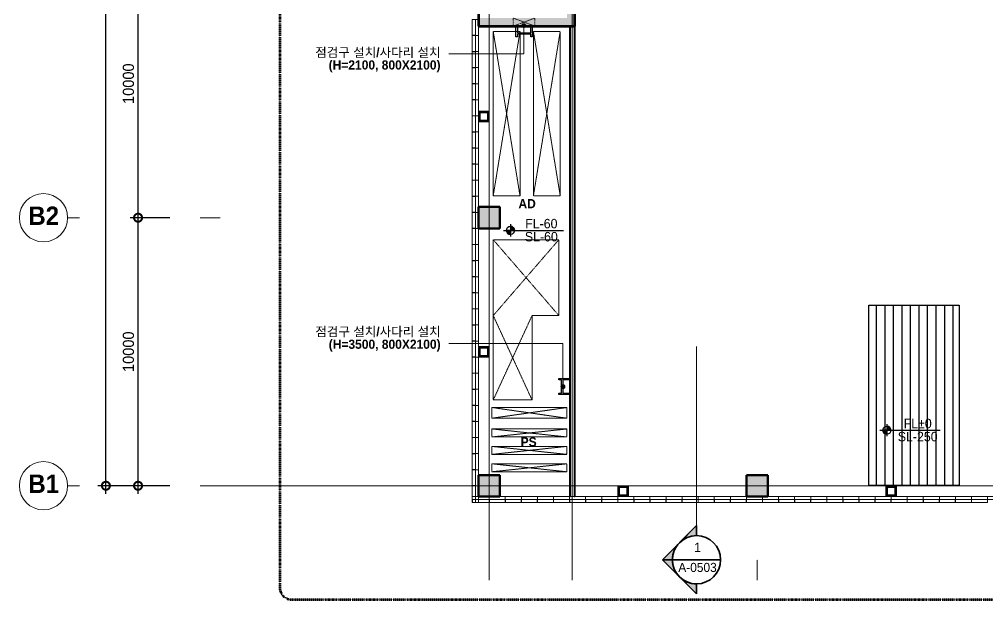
# Model space of a CAD drawing. Header units: millimetres. Extents: x 32807 to 138242, y 21317 to 92065.
# Drawn here: x 32807 to 68945, y 21317 to 42966 of the extents above; entities that cross this region are included whole.
import ezdxf

# ---------------------------------------------------------------- set-up
doc = ezdxf.new("R2010")
doc.units = ezdxf.units.MM
for name, pattern in [('_1점쇄선_1_100_', [9.6, 3.2, -3.2, 0, -3.2]), ('_상부마감선_1_200_', [2.5, 1.5, -1]), ('Center', [29.999999, 12, -6, 6, -6]), ('Dash Dot 3_16_', [7.9375, 4.7625, -1.5875, 0, -1.5875]), ('Grid Line', [22.225, 12.7, -3.175, 3.175, -3.175]), ('IMPORT-HID _4_', [2.3, 1.5, -0.8])]:
    doc.linetypes.add(name, pattern=pattern)
for name, color, linetype, lineweight in [('00. 점검사다리', 2, 'Continuous', 13), ('05. 방화석고', 2, 'Continuous', 13), ('A-ANNO-CALL', 2, 'Continuous', 9), ('A-ANNO-DIMS', 7, 'Continuous', 9), ('A-ANNO-NPLT', 3, 'Continuous', 9), ('A-ANNO-SYMB', 7, 'Continuous', 25), ('A-ANNO-TEXT', 130, 'Continuous', 9), ('A-COLS', 2, 'Continuous', 50), ('A-COLS-HACH', 252, 'Continuous', 15), ('A-GLAZ', 4, 'Continuous', 18), ('A-GRID', 1, 'Continuous', 9), ('A-GRID-IDEN', 3, 'Continuous', 9), ('A-PLAN-OPEN', 9, '_1점쇄선_1_100_', 9), ('A-WALL', 2, 'Continuous', 60), ('A-WALL-FINI', 6, 'Continuous', 60), ('A-WALL-HACH', 252, 'Continuous', 60), ('HID', 130, 'IMPORT-HID _4_', 9), ('오프닝', 170, 'Continuous', 15), ('하부리턴 3F_dwg', 8, 'Continuous', 9)]:
    doc.layers.add(name, color=color, linetype=linetype, lineweight=lineweight)
doc.layers.add('LEVEL', color=8, linetype='Continuous')
doc.styles.add('돋움_4', font='Dotum.ttf', dxfattribs={"height": 415.59727})
doc.styles.add('돋움_5', font='Dotum.ttf', dxfattribs={"height": 352.627986})
doc.styles.add('돋움_8', font='Dotum.ttf', dxfattribs={"height": 264.47099})
doc.styles.add('돋움_B', font='', dxfattribs={"height": 685.59727})
doc.styles.add('돋움_B_1', font='', dxfattribs={"height": 342.798635})
doc.styles.get('돋움_B').set_extended_font_data('Dotum', bold=True)
doc.styles.get('돋움_B_1').set_extended_font_data('Dotum', bold=True)
doc.dimstyles.new('GC_330mm_1단', dxfattribs={"dimscale": 304.8, "dimtxt": 495, "dimasz": 1.968504, "dimexe": 0.984252, "dimexo": 0.0625, "dimgap": 0.492126, "dimtad": 1, "dimdec": 0, "dimzin": 0, "dimdsep": 46, "dimtxsty": '돋움_4', "dimblk1": 'DOTSMALL', "dimblk2": 'DOTSMALL', "dimsah": 1, "dimcen": 0.09, "dimdle": 0.984252, "dimazin": 0, "dimtfac": 1, "dimtdec": 4, "dimtix": 1, "dimtmove": 0, "dimatfit": 3, "dimfxl": 3.937008, "dimfxlon": 1, "dimtvp": 1, "dimtolj": 1, "dimtzin": 0, "dimlwd": 25, "dimlwe": 25, "dimarcsym": 2})
doc.dimstyles.new('GC_330mm_2단', dxfattribs={"dimscale": 304.8, "dimtxt": 495, "dimasz": 1.968504, "dimexe": 0.984252, "dimexo": 0.0625, "dimgap": 0.492126, "dimtad": 1, "dimdec": 0, "dimzin": 0, "dimdsep": 46, "dimtxsty": '돋움_4', "dimblk1": 'DOTSMALL', "dimblk2": 'DOTSMALL', "dimsah": 1, "dimcen": 0.09, "dimdle": 0.984252, "dimazin": 0, "dimtfac": 1, "dimtdec": 4, "dimtix": 1, "dimtmove": 0, "dimatfit": 3, "dimfxl": 7.874016, "dimfxlon": 1, "dimtvp": 1, "dimtolj": 1, "dimtzin": 0, "dimlwd": 25, "dimlwe": 25, "dimarcsym": 2})
pattern_1 = [(45, (-11858.95, -1e-09), (-377.1708, 377.1708), []), (45, (-11858.95, 571.5), (-377.1708, 377.1708), [])]

# ---------------------------------------------------------------- blocks, each defined once
blk = doc.blocks.new('Grid - 01 End 1-1285055-지상 3층 평면도')
at = {"layer": 'A-GRID-IDEN'}
blk.add_line((0, -6), (0, -9), dxfattribs=at)
blk.add_circle((0, 0), 6, dxfattribs=at)
blk = doc.blocks.new('_DotSmall')
at = {"color": 0, "linetype": 'ByBlock', "const_width": 0.5}
blk.add_lwpolyline([(-0.0625, 0, 1), (0.0625, 0, 1)], format="xyb", close=True, dxfattribs=at)
blk = doc.blocks.new('*D677')
at = {"layer": 'A-ANNO-DIMS', "color": 0, "lineweight": 25, "transparency": 16777216}
for p, q in [((37237, 25266), (37237, 35866)), ((38418, 35566), (36937, 35566)), ((38418, 25566), (36937, 25566))]:
    blk.add_line(p, q, dxfattribs=at)
at = {"layer": 'Defpoints', "color": 0, "transparency": 16777216}
for p in [(37237, 35566), (38437, 35566), (38437, 25566)]:
    blk.add_point(p, dxfattribs=at)
at = {"layer": 'A-ANNO-DIMS', "color": 0, "lineweight": 25, "transparency": 16777216, "xscale": 600, "yscale": 600, "zscale": 600}
for p, rotation in [((37237, 35566), 90), ((37237, 25566), 270)]:
    blk.add_blockref('_DotSmall', p, dxfattribs=dict(at, rotation=rotation))
at = {"layer": 'A-ANNO-DIMS', "color": 0, "lineweight": 25, "transparency": 16777216, "insert": (36879, 30566), "char_height": 415.6, "attachment_point": 5, "rotation": 90, "style": '돋움_4'}
blk.add_mtext('\\A1;10000', dxfattribs=at)
blk = doc.blocks.new('*D678')
at = {"layer": 'A-ANNO-DIMS', "color": 0, "lineweight": 25, "transparency": 16777216}
for p, q in [((38418, 45566), (36937, 45566)), ((37237, 35266), (37237, 45866)), ((38418, 35566), (36937, 35566))]:
    blk.add_line(p, q, dxfattribs=at)
at = {"layer": 'Defpoints', "color": 0, "transparency": 16777216}
for p in [(37237, 45566), (38437, 45566), (38437, 35566)]:
    blk.add_point(p, dxfattribs=at)
at = {"layer": 'A-ANNO-DIMS', "color": 0, "lineweight": 25, "transparency": 16777216, "xscale": 600, "yscale": 600, "zscale": 600}
for p, rotation in [((37237, 45566), 90), ((37237, 35566), 270)]:
    blk.add_blockref('_DotSmall', p, dxfattribs=dict(at, rotation=rotation))
at = {"layer": 'A-ANNO-DIMS', "color": 0, "lineweight": 25, "transparency": 16777216, "insert": (36879, 40566), "char_height": 415.6, "attachment_point": 5, "rotation": 90, "style": '돋움_4'}
blk.add_mtext('\\A1;10000', dxfattribs=at)
blk = doc.blocks.new('*D683')
at = {"layer": 'A-ANNO-DIMS', "color": 0, "lineweight": 25, "transparency": 16777216}
for p, q in [((36037, 25266), (36037, 76866)), ((38418, 76566), (35737, 76566)), ((38418, 25566), (35737, 25566))]:
    blk.add_line(p, q, dxfattribs=at)
at = {"layer": 'Defpoints', "color": 0, "transparency": 16777216}
for p in [(36037, 76566), (38437, 76566), (38437, 25566)]:
    blk.add_point(p, dxfattribs=at)
at = {"layer": 'A-ANNO-DIMS', "color": 0, "lineweight": 25, "transparency": 16777216, "xscale": 600, "yscale": 600, "zscale": 600}
for p, rotation in [((36037, 76566), 90), ((36037, 25566), 270)]:
    blk.add_blockref('_DotSmall', p, dxfattribs=dict(at, rotation=rotation))
at = {"layer": 'A-ANNO-DIMS', "color": 0, "lineweight": 25, "transparency": 16777216, "insert": (35679, 51066), "char_height": 415.6, "attachment_point": 5, "rotation": 90, "style": '돋움_4'}
blk.add_mtext('\\A1;51000', dxfattribs=at)
blk = doc.blocks.new('HD_Spot Elev_수동_ - HD_Spot Elev_수동_-7050934-지상 3층 평면도')
at = {"layer": 'A-ANNO-SYMB'}
h = blk.add_hatch(color=256, dxfattribs=at)
edge = h.paths.add_edge_path(flags=0)
edge.add_arc((-4.56, 0), 1, 0, 90, ccw=False)
edge.add_line((-3.56, 0), (-4.56, 0))
edge.add_line((-4.56, 0), (-4.56, 1))
h = blk.add_hatch(color=256, dxfattribs=at)
edge = h.paths.add_edge_path(flags=0)
edge.add_arc((-4.56, 0), 1, 180, 270, ccw=False)
edge.add_line((-5.56, 0), (-4.56, 0))
edge.add_line((-4.56, 0), (-4.56, -1))
at = {"layer": 'A-ANNO-SYMB', "lineweight": 25}
for p, q in [((-4.56, 1.5), (-4.56, -1.5)), ((-4.56, 1), (-4.56, 0)), ((-6.33, 0), (8.67, 0)), ((-4.56, 0), (-5.56, 0)), ((-4.56, -1), (-4.56, 0)), ((-4.56, 0), (-3.56, 0))]:
    blk.add_line(p, q, dxfattribs=at)
blk.add_circle((-4.56, 0), 1, dxfattribs=at)
for start, end in [(360, 90), (180, 270)]:
    blk.add_arc((-4.56, 0), 1, start, end, dxfattribs=at)
blk = doc.blocks.new('Section - Detail Number and View Name-142453-지상 3층 평면도')
at = {"layer": 'A-ANNO-NPLT'}
h = blk.add_hatch(color=256, dxfattribs=at)
edge = h.paths.add_edge_path(flags=0)
edge.add_line((-6, 8.49), (-6, 6))
edge.add_arc((-6, 0), 6, 90, 135)
edge.add_line((-10.24, 4.24), (-6, 8.49))
h = blk.add_hatch(color=256, dxfattribs=at)
edge = h.paths.add_edge_path(flags=0)
edge.add_line((-6, 8.49), (-1.76, 4.24))
edge.add_arc((-6, 0), 6, 45, 90)
edge.add_line((-6, 6), (-6, 8.49))
h = blk.add_hatch(color=256, dxfattribs=at)
edge = h.paths.add_edge_path(flags=0)
edge.add_line((-14.49, 0), (-10.24, 4.24))
edge.add_arc((-6, 0), 6, 135, 180)
edge.add_line((-12, 0), (-14.49, 0))
h = blk.add_hatch(color=256, dxfattribs=at)
edge = h.paths.add_edge_path(flags=0)
edge.add_line((2.49, 0), (0, 0))
edge.add_arc((-6, 0), 6, 360, 405)
edge.add_line((-1.76, 4.24), (2.49, 0))
at = {"layer": 'A-ANNO-NPLT', "lineweight": 35}
for p, q in [((-6, 8.49), (-14.49, 0)), ((-6, 8.49), (-10.24, 4.24)), ((-6, 8.49), (2.49, 0)), ((-6, 6), (-6, 8.49)), ((-6, 8.49), (-6, 6)), ((-1.76, 4.24), (-6, 8.49)), ((-10.24, 4.24), (-14.49, 0)), ((2.49, 0), (-1.76, 4.24)), ((-14.49, 0), (-12, 0)), ((0, 0), (2.49, 0)), ((-12, 0), (-14.49, 0)), ((0, 0), (2.49, 0))]:
    blk.add_line(p, q, dxfattribs=at)
for start, end in [(360, 180), (90, 135), (45, 90), (135, 180), (360, 45), (180, 360)]:
    blk.add_arc((-6, 0), 6, start, end, dxfattribs=at)

msp = doc.modelspace()

# ---------------------------------------------------------------- hatches: boundary and pattern name
at = {"layer": 'A-ANNO-TEXT'}
h = msp.add_hatch(color=50, dxfattribs=at)
edge = h.paths.add_edge_path(flags=0)
edge.add_arc((51635.3, 42726.8), 75, 0, 360)
h = msp.add_hatch(color=50, dxfattribs=at)
edge = h.paths.add_edge_path()
edge.add_arc((53092.5, 29265.6), 75, 0, 360)
at = {"layer": 'A-COLS-HACH', "lineweight": 9}
h = msp.add_hatch(dxfattribs=at)
h.set_pattern_fill('FP_44', color=256, style=0, pattern_type=2)
h.set_pattern_definition(pattern_1)
h.paths.add_polyline_path([(49962.5, 39165.6), (50312.5, 39165.6), (50312.5, 39515.6), (49962.5, 39515.6)], flags=0)
h.paths.add_polyline_path([(49974.5, 39177.6), (49974.5, 39503.6), (50300.5, 39503.6), (50300.5, 39177.6)], flags=0)
at = {"layer": 'A-COLS-HACH'}
for points in [[(50742.5, 35165.6), (50742.5, 35965.6), (49942.5, 35965.6), (49942.5, 35165.6)], [(50742.5, 25165.6), (50742.5, 25965.6), (49942.5, 25965.6), (49942.5, 25165.6)], [(60742.5, 25165.6), (60742.5, 25965.6), (59942.5, 25965.6), (59942.5, 25165.6)]]:
    msp.add_hatch(color=256, dxfattribs=at).paths.add_polyline_path(points, flags=0)
at = {"layer": 'A-COLS-HACH', "lineweight": 9}
h = msp.add_hatch(dxfattribs=at)
h.set_pattern_fill('FP_44', color=256, style=0, pattern_type=2)
h.set_pattern_definition(pattern_1)
h.paths.add_polyline_path([(49962.5, 30390.6), (50312.5, 30390.6), (50312.5, 30740.6), (49962.5, 30740.6)], flags=0)
h.paths.add_polyline_path([(49974.5, 30402.6), (49974.5, 30728.6), (50300.5, 30728.6), (50300.5, 30402.6)], flags=0)
h = msp.add_hatch(dxfattribs=at)
h.set_pattern_fill('FP_44', color=256, style=0, pattern_type=2)
h.set_pattern_definition(pattern_1)
h.paths.add_polyline_path([(55517.5, 25185.6), (55517.5, 25535.6), (55167.5, 25535.6), (55167.5, 25185.6)], flags=0)
h.paths.add_polyline_path([(55179.5, 25197.6), (55179.5, 25523.6), (55505.5, 25523.6), (55505.5, 25197.6)], flags=0)
h = msp.add_hatch(dxfattribs=at)
h.set_pattern_fill('FP_44', color=256, style=0, pattern_type=2)
h.set_pattern_definition(pattern_1)
h.paths.add_polyline_path([(65508.7, 25185.6), (65517.5, 25185.6), (65517.5, 25535.6), (65167.5, 25535.6), (65167.5, 25185.6)], flags=0)
h.paths.add_polyline_path([(65179.5, 25197.6), (65179.5, 25523.6), (65505.5, 25523.6), (65505.5, 25197.6)], flags=0)
at = {"layer": 'A-WALL-HACH', "lineweight": 15}
for points in [[(53542.5, 42715.6), (53542.5, 49515.6), (53242.5, 49515.6), (53242.5, 42715.6)], [(53242.5, 42715.6), (53242.5, 43015.6), (49942.5, 43015.6), (49942.5, 42715.6), (52342.6, 42715.6)]]:
    msp.add_hatch(color=256, dxfattribs=at).paths.add_polyline_path(points, flags=0)
at = {"layer": 'LEVEL', "ltscale": 2}
h = msp.add_hatch(dxfattribs=at)
h.set_pattern_fill('ANSI31', color=256, scale=100, angle=45, style=0)
h.set_pattern_definition([(90, (-456851.06, 2407.1), (-317.5, 3e-14), [])])
h.paths.add_polyline_path([(64507.5, 32300.6), (67877.5, 32300.6), (67877.5, 25580.6), (64507.5, 25580.6)])

# ---------------------------------------------------------------- linework, layer by layer
msp.add_lwpolyline([(64507.5, 25580.6), (64507.5, 32300.6), (67877.5, 32300.6), (67877.5, 25580.6)], close=True)
at = {"layer": '00. 점검사다리', "color": 5, "lineweight": -3}
for points in [[(51392.5, 42315.6), (51342.5, 42315.6), (51342.5, 42715.6), (51392.5, 42715.6), (51392.5, 42465.6), (51892.5, 42465.6), (51892.5, 42715.6), (51942.5, 42715.6), (51942.5, 42315.6), (51892.5, 42315.6), (51892.5, 42415.6), (51392.5, 42415.6)], [(52942.5, 29515.6), (52942.5, 29565.6), (53342.5, 29565.6), (53342.5, 29515.6), (53092.5, 29515.6), (53092.5, 29015.6), (53342.5, 29015.6), (53342.5, 28965.6), (52942.5, 28965.6), (52942.5, 29015.6), (53042.5, 29015.6), (53042.5, 29515.6)]]:
    msp.add_lwpolyline(points, close=True, dxfattribs=at)
at = {"layer": '05. 방화석고', "color": 6, "lineweight": 25}
for p, q in [((53342.5, 42715.6), (53342.5, 25165.6)), ((53367.5, 42715.6), (53367.5, 25165.6)), ((53517.5, 42715.6), (53517.5, 25165.6)), ((53530, 42715.6), (53530, 25165.6)), ((53542.5, 42715.6), (53542.5, 25165.6)), ((53542.5, 25165.6), (53542.5, 42715.6))]:
    msp.add_line(p, q, dxfattribs=at)
at = {"layer": 'A-ANNO-CALL', "linetype": 'Center', "lineweight": 100}
for p, q in [((42527.2, 79652.4), (42527.2, 21767.4)), ((42977.2, 21317.4), (90992.9, 21317.4))]:
    msp.add_line(p, q, dxfattribs=at)
msp.add_arc((42977.2, 21767.4), 450, 180, 270, dxfattribs=at)
at = {"layer": 'A-ANNO-NPLT'}
msp.add_line((58080.1, 23704.4), (58080.1, 30765.8), dxfattribs=at)
at = {"layer": 'A-ANNO-NPLT', "lineweight": 35}
msp.add_line((57180.1, 22804.4), (58980.1, 22804.4), dxfattribs=at)
at = {"layer": 'A-ANNO-TEXT', "color": 50}
for p, q in [((51635.3, 42726.8), (51635.3, 41686)), ((51635.3, 41686), (48830.6, 41686)), ((53090.2, 30872.4), (48833.7, 30872.4)), ((53092.5, 29265.6), (53090.2, 30872.4))]:
    msp.add_line(p, q, dxfattribs=at)
for centre in [(51635.3, 42726.8), (53092.5, 29265.6)]:
    msp.add_circle(centre, 75, dxfattribs=at)
at = {"layer": 'A-COLS'}
for p, q in [((50312.5, 39515.6), (49962.5, 39515.6)), ((49962.5, 39515.6), (49962.5, 39165.6)), ((49974.5, 39177.6), (49974.5, 39503.6)), ((49974.5, 39503.6), (50300.5, 39503.6)), ((50300.5, 39503.6), (50300.5, 39177.6)), ((50312.5, 39165.6), (50312.5, 39515.6)), ((49962.5, 39165.6), (50312.5, 39165.6)), ((50300.5, 39177.6), (49974.5, 39177.6)), ((50742.5, 35965.6), (49942.5, 35965.6)), ((49942.5, 35965.6), (49942.5, 35165.6)), ((50742.5, 35165.6), (50742.5, 35965.6)), ((49942.5, 35165.6), (50742.5, 35165.6)), ((50312.5, 30740.6), (49962.5, 30740.6)), ((49962.5, 30740.6), (49962.5, 30390.6)), ((49974.5, 30402.6), (49974.5, 30728.6)), ((49974.5, 30728.6), (50300.5, 30728.6)), ((50300.5, 30728.6), (50300.5, 30402.6)), ((50312.5, 30390.6), (50312.5, 30740.6)), ((49962.5, 30390.6), (50312.5, 30390.6)), ((50300.5, 30402.6), (49974.5, 30402.6)), ((50742.5, 25965.6), (49942.5, 25965.6)), ((49942.5, 25965.6), (49942.5, 25165.6)), ((50742.5, 25165.6), (50742.5, 25965.6)), ((60742.5, 25965.6), (59942.5, 25965.6)), ((59942.5, 25965.6), (59942.5, 25165.6)), ((60742.5, 25165.6), (60742.5, 25965.6)), ((55517.5, 25535.6), (55167.5, 25535.6)), ((55167.5, 25535.6), (55167.5, 25185.6)), ((55179.5, 25197.6), (55179.5, 25523.6)), ((55179.5, 25523.6), (55505.5, 25523.6)), ((55505.5, 25523.6), (55505.5, 25197.6)), ((55517.5, 25185.6), (55517.5, 25535.6)), ((65517.5, 25535.6), (65167.5, 25535.6)), ((65167.5, 25535.6), (65167.5, 25185.6)), ((65179.5, 25197.6), (65179.5, 25523.6)), ((65179.5, 25523.6), (65505.5, 25523.6)), ((65505.5, 25523.6), (65505.5, 25197.6)), ((65517.5, 25185.6), (65517.5, 25535.6)), ((49942.5, 25165.6), (50742.5, 25165.6)), ((55167.5, 25185.6), (55517.5, 25185.6)), ((55505.5, 25197.6), (55179.5, 25197.6)), ((59942.5, 25165.6), (60742.5, 25165.6)), ((65167.5, 25185.6), (65517.5, 25185.6)), ((65505.5, 25197.6), (65179.5, 25197.6))]:
    msp.add_line(p, q, dxfattribs=at)
at = {"layer": 'A-GLAZ', "color": 4}
for p, q in [((49832.5, 42960.7), (49712.5, 42960.7)), ((49712.5, 42960.7), (49712.5, 42370.6)), ((49832.5, 42965.6), (49832.5, 42365.6)), ((49942.5, 42965.6), (49832.5, 42965.6)), ((49832.5, 42370.6), (49832.5, 42960.7)), ((49942.5, 42365.6), (49942.5, 42965.6)), ((49712.5, 42370.6), (49832.5, 42370.6)), ((49832.5, 42360.7), (49712.5, 42360.7)), ((49712.5, 42360.7), (49712.5, 41770.6)), ((49832.5, 42365.6), (49942.5, 42365.6)), ((49832.5, 42365.6), (49832.5, 41765.6)), ((49942.5, 42365.6), (49832.5, 42365.6)), ((49832.5, 41770.6), (49832.5, 42360.7)), ((49942.5, 41765.6), (49942.5, 42365.6)), ((49712.5, 41770.6), (49832.5, 41770.6)), ((49832.5, 41760.7), (49712.5, 41760.7)), ((49712.5, 41760.7), (49712.5, 41170.6)), ((49832.5, 41765.6), (49942.5, 41765.6)), ((49832.5, 41765.6), (49832.5, 41165.6)), ((49942.5, 41765.6), (49832.5, 41765.6)), ((49832.5, 41170.6), (49832.5, 41760.7)), ((49942.5, 41165.6), (49942.5, 41765.6)), ((49712.5, 41170.6), (49832.5, 41170.6)), ((49832.5, 41160.7), (49712.5, 41160.7)), ((49712.5, 41160.7), (49712.5, 40570.6)), ((49832.5, 41165.6), (49942.5, 41165.6)), ((49832.5, 41165.6), (49832.5, 40565.6)), ((49942.5, 41165.6), (49832.5, 41165.6)), ((49832.5, 40570.6), (49832.5, 41160.7)), ((49942.5, 40565.6), (49942.5, 41165.6)), ((49712.5, 40570.6), (49832.5, 40570.6)), ((49832.5, 40560.7), (49712.5, 40560.7)), ((49712.5, 40560.7), (49712.5, 39970.6)), ((49832.5, 40565.6), (49942.5, 40565.6)), ((49832.5, 40565.6), (49832.5, 39965.6)), ((49942.5, 40565.6), (49832.5, 40565.6)), ((49832.5, 39970.6), (49832.5, 40560.7)), ((49942.5, 39965.6), (49942.5, 40565.6)), ((49712.5, 39970.6), (49832.5, 39970.6)), ((49832.5, 39960.7), (49712.5, 39960.7)), ((49712.5, 39960.7), (49712.5, 39370.6)), ((49832.5, 39965.6), (49942.5, 39965.6)), ((49832.5, 39965.6), (49832.5, 39365.6)), ((49942.5, 39965.6), (49832.5, 39965.6)), ((49832.5, 39370.6), (49832.5, 39960.7)), ((49942.5, 39365.6), (49942.5, 39965.6)), ((49712.5, 39370.6), (49832.5, 39370.6)), ((49832.5, 39360.7), (49712.5, 39360.7)), ((49712.5, 39360.7), (49712.5, 38770.6)), ((49832.5, 39365.6), (49942.5, 39365.6)), ((49832.5, 39365.6), (49832.5, 38765.6)), ((49942.5, 39365.6), (49832.5, 39365.6)), ((49832.5, 38770.6), (49832.5, 39360.7)), ((49942.5, 38765.6), (49942.5, 39365.6)), ((49712.5, 38770.6), (49832.5, 38770.6)), ((49832.5, 38760.7), (49712.5, 38760.7)), ((49712.5, 38760.7), (49712.5, 38170.6)), ((49832.5, 38765.6), (49942.5, 38765.6)), ((49832.5, 38765.6), (49832.5, 38165.6)), ((49942.5, 38765.6), (49832.5, 38765.6)), ((49832.5, 38170.6), (49832.5, 38760.7)), ((49942.5, 38165.6), (49942.5, 38765.6)), ((49712.5, 38170.6), (49832.5, 38170.6)), ((49832.5, 38160.7), (49712.5, 38160.7)), ((49712.5, 38160.7), (49712.5, 37570.6)), ((49832.5, 38165.6), (49942.5, 38165.6)), ((49832.5, 38165.6), (49832.5, 37565.6)), ((49942.5, 38165.6), (49832.5, 38165.6)), ((49832.5, 37570.6), (49832.5, 38160.7)), ((49942.5, 37565.6), (49942.5, 38165.6)), ((49712.5, 37570.6), (49832.5, 37570.6)), ((49832.5, 37560.7), (49712.5, 37560.7)), ((49712.5, 37560.7), (49712.5, 36970.6)), ((49832.5, 37565.6), (49942.5, 37565.6)), ((49832.5, 37565.6), (49832.5, 36965.6)), ((49942.5, 37565.6), (49832.5, 37565.6)), ((49832.5, 36970.6), (49832.5, 37560.7)), ((49942.5, 36965.6), (49942.5, 37565.6)), ((49712.5, 36970.6), (49832.5, 36970.6)), ((49832.5, 36960.7), (49712.5, 36960.7)), ((49712.5, 36960.7), (49712.5, 36370.6)), ((49832.5, 36965.6), (49942.5, 36965.6)), ((49832.5, 36965.6), (49832.5, 36365.6)), ((49942.5, 36965.6), (49832.5, 36965.6)), ((49832.5, 36370.6), (49832.5, 36960.7)), ((49942.5, 36365.6), (49942.5, 36965.6)), ((49712.5, 36370.6), (49832.5, 36370.6)), ((49832.5, 36360.7), (49712.5, 36360.7)), ((49712.5, 36360.7), (49712.5, 35770.6)), ((49832.5, 36365.6), (49942.5, 36365.6)), ((49832.5, 36365.6), (49832.5, 35765.6)), ((49942.5, 36365.6), (49832.5, 36365.6)), ((49832.5, 35770.6), (49832.5, 36360.7)), ((49942.5, 35765.6), (49942.5, 36365.6)), ((49712.5, 35770.6), (49832.5, 35770.6)), ((49832.5, 35760.7), (49712.5, 35760.7)), ((49712.5, 35760.7), (49712.5, 35170.6)), ((49832.5, 35765.6), (49942.5, 35765.6)), ((49832.5, 35765.6), (49832.5, 35165.6)), ((49942.5, 35765.6), (49832.5, 35765.6)), ((49832.5, 35170.6), (49832.5, 35760.7)), ((49942.5, 35165.6), (49942.5, 35765.6)), ((49712.5, 35170.6), (49832.5, 35170.6)), ((49832.5, 35160.7), (49712.5, 35160.7)), ((49712.5, 35160.7), (49712.5, 34570.6)), ((49832.5, 35165.6), (49942.5, 35165.6)), ((49832.5, 35165.6), (49832.5, 34565.6)), ((49942.5, 35165.6), (49832.5, 35165.6)), ((49832.5, 34570.6), (49832.5, 35160.7)), ((49942.5, 34565.6), (49942.5, 35165.6)), ((49712.5, 34570.6), (49832.5, 34570.6)), ((49832.5, 34560.7), (49712.5, 34560.7)), ((49712.5, 34560.7), (49712.5, 33970.6)), ((49832.5, 34565.6), (49942.5, 34565.6)), ((49832.5, 34565.6), (49832.5, 33965.6)), ((49942.5, 34565.6), (49832.5, 34565.6)), ((49832.5, 33970.6), (49832.5, 34560.7)), ((49942.5, 33965.6), (49942.5, 34565.6)), ((49712.5, 33970.6), (49832.5, 33970.6)), ((49832.5, 33960.7), (49712.5, 33960.7)), ((49712.5, 33960.7), (49712.5, 33370.6)), ((49832.5, 33965.6), (49832.5, 33365.6)), ((49942.5, 33965.6), (49832.5, 33965.6)), ((49832.5, 33965.6), (49942.5, 33965.6)), ((49832.5, 33370.6), (49832.5, 33960.7)), ((49942.5, 33365.6), (49942.5, 33965.6)), ((49712.5, 33370.6), (49832.5, 33370.6)), ((49832.5, 33360.7), (49712.5, 33360.7)), ((49712.5, 33360.7), (49712.5, 32770.6)), ((49832.5, 33365.6), (49942.5, 33365.6)), ((49832.5, 33365.6), (49832.5, 32765.6)), ((49942.5, 33365.6), (49832.5, 33365.6)), ((49832.5, 32770.6), (49832.5, 33360.7)), ((49942.5, 32765.6), (49942.5, 33365.6)), ((49712.5, 32770.6), (49832.5, 32770.6)), ((49832.5, 32760.7), (49712.5, 32760.7)), ((49712.5, 32760.7), (49712.5, 32170.6)), ((49832.5, 32765.6), (49942.5, 32765.6)), ((49832.5, 32765.6), (49832.5, 32165.6)), ((49942.5, 32765.6), (49832.5, 32765.6)), ((49832.5, 32170.6), (49832.5, 32760.7)), ((49942.5, 32165.6), (49942.5, 32765.6)), ((49712.5, 32170.6), (49832.5, 32170.6)), ((49832.5, 32165.6), (49942.5, 32165.6)), ((49832.5, 32165.6), (49832.5, 31565.6)), ((49942.5, 32165.6), (49832.5, 32165.6)), ((49942.5, 31565.6), (49942.5, 32165.6)), ((49832.5, 32160.7), (49712.5, 32160.7)), ((49712.5, 32160.7), (49712.5, 31570.6)), ((49832.5, 31570.6), (49832.5, 32160.7)), ((49712.5, 31570.6), (49832.5, 31570.6)), ((49832.5, 31560.7), (49712.5, 31560.7)), ((49712.5, 31560.7), (49712.5, 30970.6)), ((49832.5, 31565.6), (49942.5, 31565.6)), ((49832.5, 31565.6), (49832.5, 30965.6)), ((49942.5, 31565.6), (49832.5, 31565.6)), ((49832.5, 30970.6), (49832.5, 31560.7)), ((49942.5, 30965.6), (49942.5, 31565.6)), ((49712.5, 30970.6), (49832.5, 30970.6)), ((49832.5, 30960.7), (49712.5, 30960.7)), ((49712.5, 30960.7), (49712.5, 30370.6)), ((49832.5, 30965.6), (49942.5, 30965.6)), ((49832.5, 30965.6), (49832.5, 30365.6)), ((49942.5, 30965.6), (49832.5, 30965.6)), ((49832.5, 30370.6), (49832.5, 30960.7)), ((49942.5, 30365.6), (49942.5, 30965.6)), ((49712.5, 30370.6), (49832.5, 30370.6)), ((49832.5, 30360.7), (49712.5, 30360.7)), ((49712.5, 30360.7), (49712.5, 29770.6)), ((49832.5, 30365.6), (49942.5, 30365.6)), ((49832.5, 30365.6), (49832.5, 29765.6)), ((49942.5, 30365.6), (49832.5, 30365.6)), ((49832.5, 29770.6), (49832.5, 30360.7)), ((49942.5, 29765.6), (49942.5, 30365.6)), ((49712.5, 29770.6), (49832.5, 29770.6)), ((49832.5, 29760.7), (49712.5, 29760.7)), ((49712.5, 29760.7), (49712.5, 29170.6)), ((49832.5, 29765.6), (49942.5, 29765.6)), ((49832.5, 29765.6), (49832.5, 29165.6)), ((49942.5, 29765.6), (49832.5, 29765.6)), ((49832.5, 29170.6), (49832.5, 29760.7)), ((49942.5, 29165.6), (49942.5, 29765.6)), ((49712.5, 29170.6), (49832.5, 29170.6)), ((49832.5, 29160.7), (49712.5, 29160.7)), ((49712.5, 29160.7), (49712.5, 28570.6)), ((49832.5, 29165.6), (49832.5, 28565.6)), ((49942.5, 29165.6), (49832.5, 29165.6)), ((49832.5, 29165.6), (49942.5, 29165.6)), ((49832.5, 28570.6), (49832.5, 29160.7)), ((49942.5, 28565.6), (49942.5, 29165.6)), ((49712.5, 28570.6), (49832.5, 28570.6)), ((49832.5, 28560.7), (49712.5, 28560.7)), ((49712.5, 28560.7), (49712.5, 27970.6)), ((49832.5, 28565.6), (49832.5, 27965.6)), ((49942.5, 28565.6), (49832.5, 28565.6)), ((49832.5, 28565.6), (49942.5, 28565.6)), ((49832.5, 27970.6), (49832.5, 28560.7)), ((49942.5, 27965.6), (49942.5, 28565.6)), ((49712.5, 27970.6), (49832.5, 27970.6)), ((49832.5, 27960.7), (49712.5, 27960.7)), ((49712.5, 27960.7), (49712.5, 27370.6)), ((49832.5, 27965.6), (49942.5, 27965.6)), ((49832.5, 27965.6), (49832.5, 27365.6)), ((49942.5, 27965.6), (49832.5, 27965.6)), ((49832.5, 27370.6), (49832.5, 27960.7)), ((49942.5, 27365.6), (49942.5, 27965.6)), ((49712.5, 27370.6), (49832.5, 27370.6)), ((49832.5, 27360.7), (49712.5, 27360.7)), ((49712.5, 27360.7), (49712.5, 26770.6)), ((49832.5, 27365.6), (49942.5, 27365.6)), ((49832.5, 27365.6), (49832.5, 26765.6)), ((49942.5, 27365.6), (49832.5, 27365.6)), ((49832.5, 26770.6), (49832.5, 27360.7)), ((49942.5, 26765.6), (49942.5, 27365.6)), ((49712.5, 26770.6), (49832.5, 26770.6)), ((49832.5, 26760.7), (49712.5, 26760.7)), ((49712.5, 26760.7), (49712.5, 26170.6)), ((49832.5, 26765.6), (49942.5, 26765.6)), ((49832.5, 26765.6), (49832.5, 26165.6)), ((49942.5, 26765.6), (49832.5, 26765.6)), ((49832.5, 26170.6), (49832.5, 26760.7)), ((49942.5, 26165.6), (49942.5, 26765.6)), ((49712.5, 26170.6), (49832.5, 26170.6)), ((49832.5, 26160.7), (49712.5, 26160.7)), ((49712.5, 26160.7), (49712.5, 25570.6)), ((49832.5, 26165.6), (49832.5, 25565.6)), ((49942.5, 26165.6), (49832.5, 26165.6)), ((49832.5, 26165.6), (49942.5, 26165.6)), ((49832.5, 25570.6), (49832.5, 26160.7)), ((49942.5, 25565.6), (49942.5, 26165.6)), ((49712.5, 25570.6), (49832.5, 25570.6)), ((49832.5, 25560.7), (49712.5, 25560.7)), ((49712.5, 25560.7), (49712.5, 24940.6)), ((49832.5, 25565.6), (49832.5, 24935.6)), ((49942.5, 25565.6), (49832.5, 25565.6)), ((49832.5, 25565.6), (49942.5, 25565.6)), ((49832.5, 24940.6), (49832.5, 25560.7)), ((49942.5, 24935.6), (49942.5, 25565.6)), ((50342.5, 25165.6), (49712.5, 25165.6)), ((49712.5, 25165.6), (49712.5, 25055.6)), ((49712.5, 25055.6), (50342.5, 25055.6)), ((49712.5, 24940.6), (49832.5, 24940.6)), ((50337.6, 25055.6), (49717.5, 25055.6)), ((49717.5, 25055.6), (49717.5, 24935.6)), ((49717.5, 24935.6), (50337.6, 24935.6)), ((49832.5, 24935.6), (49942.5, 24935.6)), ((50337.6, 24935.6), (50337.6, 25055.6)), ((50342.5, 25055.6), (50342.5, 25165.6)), ((50942.5, 25165.6), (50342.5, 25165.6)), ((50342.5, 25165.6), (50342.5, 25055.6)), ((50342.5, 25055.6), (50942.5, 25055.6)), ((50937.6, 25055.6), (50347.5, 25055.6)), ((50347.5, 25055.6), (50347.5, 24935.6)), ((50347.5, 24935.6), (50937.6, 24935.6)), ((50937.6, 24935.6), (50937.6, 25055.6)), ((50942.5, 25055.6), (50942.5, 25165.6)), ((51542.5, 25165.6), (50942.5, 25165.6)), ((50942.5, 25165.6), (50942.5, 25055.6)), ((50942.5, 25055.6), (51542.5, 25055.6)), ((51537.6, 25055.6), (50947.5, 25055.6)), ((50947.5, 25055.6), (50947.5, 24935.6)), ((50947.5, 24935.6), (51537.6, 24935.6)), ((51537.6, 24935.6), (51537.6, 25055.6)), ((52142.5, 25165.6), (51542.5, 25165.6)), ((51542.5, 25165.6), (51542.5, 25055.6)), ((51542.5, 25055.6), (51542.5, 25165.6)), ((51542.5, 25055.6), (52142.5, 25055.6)), ((52137.6, 25055.6), (51547.5, 25055.6)), ((51547.5, 25055.6), (51547.5, 24935.6)), ((51547.5, 24935.6), (52137.6, 24935.6)), ((52137.6, 24935.6), (52137.6, 25055.6)), ((52742.5, 25165.6), (52142.5, 25165.6)), ((52142.5, 25165.6), (52142.5, 25055.6)), ((52142.5, 25055.6), (52142.5, 25165.6)), ((52142.5, 25055.6), (52742.5, 25055.6)), ((52737.6, 25055.6), (52147.5, 25055.6)), ((52147.5, 25055.6), (52147.5, 24935.6)), ((52147.5, 24935.6), (52737.6, 24935.6)), ((52737.6, 24935.6), (52737.6, 25055.6)), ((53342.5, 25165.6), (52742.5, 25165.6)), ((52742.5, 25165.6), (52742.5, 25055.6)), ((52742.5, 25055.6), (52742.5, 25165.6)), ((52742.5, 25055.6), (53342.5, 25055.6)), ((53337.6, 25055.6), (52747.5, 25055.6)), ((52747.5, 25055.6), (52747.5, 24935.6)), ((52747.5, 24935.6), (53337.6, 24935.6)), ((53337.6, 24935.6), (53337.6, 25055.6)), ((53942.5, 25165.6), (53342.5, 25165.6)), ((53342.5, 25165.6), (53342.5, 25055.6)), ((53342.5, 25055.6), (53342.5, 25165.6)), ((53342.5, 25055.6), (53942.5, 25055.6)), ((53937.6, 25055.6), (53347.5, 25055.6)), ((53347.5, 25055.6), (53347.5, 24935.6)), ((53347.5, 24935.6), (53937.6, 24935.6)), ((53937.6, 24935.6), (53937.6, 25055.6)), ((54542.5, 25165.6), (53942.5, 25165.6)), ((53942.5, 25165.6), (53942.5, 25055.6)), ((53942.5, 25055.6), (53942.5, 25165.6)), ((53942.5, 25055.6), (54542.5, 25055.6)), ((54537.6, 25055.6), (53947.5, 25055.6)), ((53947.5, 25055.6), (53947.5, 24935.6)), ((53947.5, 24935.6), (54537.6, 24935.6)), ((54537.6, 24935.6), (54537.6, 25055.6)), ((55142.5, 25165.6), (54542.5, 25165.6)), ((54542.5, 25165.6), (54542.5, 25055.6)), ((54542.5, 25055.6), (54542.5, 25165.6)), ((54542.5, 25055.6), (55142.5, 25055.6)), ((55137.6, 25055.6), (54547.5, 25055.6)), ((54547.5, 25055.6), (54547.5, 24935.6)), ((54547.5, 24935.6), (55137.6, 24935.6)), ((55137.6, 24935.6), (55137.6, 25055.6)), ((55742.5, 25165.6), (55142.5, 25165.6)), ((55142.5, 25165.6), (55142.5, 25055.6)), ((55142.5, 25055.6), (55142.5, 25165.6)), ((55142.5, 25055.6), (55742.5, 25055.6)), ((55737.6, 25055.6), (55147.5, 25055.6)), ((55147.5, 25055.6), (55147.5, 24935.6)), ((55147.5, 24935.6), (55737.6, 24935.6)), ((55737.6, 24935.6), (55737.6, 25055.6)), ((56342.5, 25165.6), (55742.5, 25165.6)), ((55742.5, 25165.6), (55742.5, 25055.6)), ((55742.5, 25055.6), (55742.5, 25165.6)), ((55742.5, 25055.6), (56342.5, 25055.6)), ((56337.6, 25055.6), (55747.5, 25055.6)), ((55747.5, 25055.6), (55747.5, 24935.6)), ((55747.5, 24935.6), (56337.6, 24935.6)), ((56337.6, 24935.6), (56337.6, 25055.6)), ((56942.5, 25165.6), (56342.5, 25165.6)), ((56342.5, 25165.6), (56342.5, 25055.6)), ((56342.5, 25055.6), (56342.5, 25165.6)), ((56342.5, 25055.6), (56942.5, 25055.6)), ((56937.6, 25055.6), (56347.5, 25055.6)), ((56347.5, 25055.6), (56347.5, 24935.6)), ((56347.5, 24935.6), (56937.6, 24935.6)), ((56937.6, 24935.6), (56937.6, 25055.6)), ((57542.5, 25165.6), (56942.5, 25165.6)), ((56942.5, 25165.6), (56942.5, 25055.6)), ((56942.5, 25055.6), (56942.5, 25165.6)), ((56942.5, 25055.6), (57542.5, 25055.6)), ((57537.6, 25055.6), (56947.5, 25055.6)), ((56947.5, 25055.6), (56947.5, 24935.6)), ((56947.5, 24935.6), (57537.6, 24935.6)), ((57537.6, 24935.6), (57537.6, 25055.6)), ((58142.5, 25165.6), (57542.5, 25165.6)), ((57542.5, 25165.6), (57542.5, 25055.6)), ((57542.5, 25055.6), (57542.5, 25165.6)), ((57542.5, 25055.6), (58142.5, 25055.6)), ((58137.6, 25055.6), (57547.5, 25055.6)), ((57547.5, 25055.6), (57547.5, 24935.6)), ((57547.5, 24935.6), (58137.6, 24935.6)), ((58137.6, 24935.6), (58137.6, 25055.6)), ((58742.5, 25165.6), (58142.5, 25165.6)), ((58142.5, 25165.6), (58142.5, 25055.6)), ((58142.5, 25055.6), (58142.5, 25165.6)), ((58142.5, 25055.6), (58742.5, 25055.6)), ((58737.6, 25055.6), (58147.5, 25055.6)), ((58147.5, 25055.6), (58147.5, 24935.6)), ((58147.5, 24935.6), (58737.6, 24935.6)), ((58737.6, 24935.6), (58737.6, 25055.6)), ((59342.5, 25165.6), (58742.5, 25165.6)), ((58742.5, 25165.6), (58742.5, 25055.6)), ((58742.5, 25055.6), (58742.5, 25165.6)), ((58742.5, 25055.6), (59342.5, 25055.6)), ((59337.6, 25055.6), (58747.5, 25055.6)), ((58747.5, 25055.6), (58747.5, 24935.6)), ((58747.5, 24935.6), (59337.6, 24935.6)), ((59337.6, 24935.6), (59337.6, 25055.6)), ((59942.5, 25165.6), (59342.5, 25165.6)), ((59342.5, 25165.6), (59342.5, 25055.6)), ((59342.5, 25055.6), (59342.5, 25165.6)), ((59342.5, 25055.6), (59942.5, 25055.6)), ((59937.6, 25055.6), (59347.5, 25055.6)), ((59347.5, 25055.6), (59347.5, 24935.6)), ((59347.5, 24935.6), (59937.6, 24935.6)), ((59937.6, 24935.6), (59937.6, 25055.6)), ((60542.5, 25165.6), (59942.5, 25165.6)), ((59942.5, 25165.6), (59942.5, 25055.6)), ((59942.5, 25055.6), (59942.5, 25165.6)), ((59942.5, 25055.6), (60542.5, 25055.6)), ((60537.6, 25055.6), (59947.5, 25055.6)), ((59947.5, 25055.6), (59947.5, 24935.6)), ((59947.5, 24935.6), (60537.6, 24935.6)), ((60537.6, 24935.6), (60537.6, 25055.6)), ((61142.5, 25165.6), (60542.5, 25165.6)), ((60542.5, 25165.6), (60542.5, 25055.6)), ((60542.5, 25055.6), (60542.5, 25165.6)), ((60542.5, 25055.6), (61142.5, 25055.6)), ((61137.6, 25055.6), (60547.5, 25055.6)), ((60547.5, 25055.6), (60547.5, 24935.6)), ((60547.5, 24935.6), (61137.6, 24935.6)), ((61137.6, 24935.6), (61137.6, 25055.6)), ((61742.5, 25165.6), (61142.5, 25165.6)), ((61142.5, 25165.6), (61142.5, 25055.6)), ((61142.5, 25055.6), (61142.5, 25165.6)), ((61142.5, 25055.6), (61742.5, 25055.6)), ((61737.6, 25055.6), (61147.5, 25055.6)), ((61147.5, 25055.6), (61147.5, 24935.6)), ((61147.5, 24935.6), (61737.6, 24935.6)), ((61737.6, 24935.6), (61737.6, 25055.6)), ((62342.5, 25165.6), (61742.5, 25165.6)), ((61742.5, 25165.6), (61742.5, 25055.6)), ((61742.5, 25055.6), (61742.5, 25165.6)), ((61742.5, 25055.6), (62342.5, 25055.6)), ((62337.6, 25055.6), (61747.5, 25055.6)), ((61747.5, 25055.6), (61747.5, 24935.6)), ((61747.5, 24935.6), (62337.6, 24935.6)), ((62337.6, 24935.6), (62337.6, 25055.6)), ((62942.5, 25165.6), (62342.5, 25165.6)), ((62342.5, 25165.6), (62342.5, 25055.6)), ((62342.5, 25055.6), (62342.5, 25165.6)), ((62342.5, 25055.6), (62942.5, 25055.6)), ((62937.6, 25055.6), (62347.5, 25055.6)), ((62347.5, 25055.6), (62347.5, 24935.6)), ((62347.5, 24935.6), (62937.6, 24935.6)), ((62937.6, 24935.6), (62937.6, 25055.6)), ((63542.5, 25165.6), (62942.5, 25165.6)), ((62942.5, 25165.6), (62942.5, 25055.6)), ((62942.5, 25055.6), (62942.5, 25165.6)), ((62942.5, 25055.6), (63542.5, 25055.6)), ((63537.6, 25055.6), (62947.5, 25055.6)), ((62947.5, 25055.6), (62947.5, 24935.6)), ((62947.5, 24935.6), (63537.6, 24935.6)), ((63537.6, 24935.6), (63537.6, 25055.6)), ((64142.5, 25165.6), (63542.5, 25165.6)), ((63542.5, 25165.6), (63542.5, 25055.6)), ((63542.5, 25055.6), (63542.5, 25165.6)), ((63542.5, 25055.6), (64142.5, 25055.6)), ((64137.6, 25055.6), (63547.5, 25055.6)), ((63547.5, 25055.6), (63547.5, 24935.6)), ((63547.5, 24935.6), (64137.6, 24935.6)), ((64137.6, 24935.6), (64137.6, 25055.6)), ((64742.5, 25165.6), (64142.5, 25165.6)), ((64142.5, 25165.6), (64142.5, 25055.6)), ((64142.5, 25055.6), (64142.5, 25165.6)), ((64142.5, 25055.6), (64742.5, 25055.6)), ((64737.6, 25055.6), (64147.5, 25055.6)), ((64147.5, 25055.6), (64147.5, 24935.6)), ((64147.5, 24935.6), (64737.6, 24935.6)), ((64737.6, 24935.6), (64737.6, 25055.6)), ((65342.5, 25165.6), (64742.5, 25165.6)), ((64742.5, 25165.6), (64742.5, 25055.6)), ((64742.5, 25055.6), (64742.5, 25165.6)), ((64742.5, 25055.6), (65342.5, 25055.6)), ((65337.6, 25055.6), (64747.5, 25055.6)), ((64747.5, 25055.6), (64747.5, 24935.6)), ((64747.5, 24935.6), (65337.6, 24935.6)), ((65337.6, 24935.6), (65337.6, 25055.6)), ((65942.5, 25165.6), (65342.5, 25165.6)), ((65342.5, 25165.6), (65342.5, 25055.6)), ((65342.5, 25055.6), (65342.5, 25165.6)), ((65342.5, 25055.6), (65942.5, 25055.6)), ((65937.6, 25055.6), (65347.5, 25055.6)), ((65347.5, 25055.6), (65347.5, 24935.6)), ((65347.5, 24935.6), (65937.6, 24935.6)), ((65937.6, 24935.6), (65937.6, 25055.6)), ((66542.5, 25165.6), (65942.5, 25165.6)), ((65942.5, 25165.6), (65942.5, 25055.6)), ((65942.5, 25055.6), (65942.5, 25165.6)), ((65942.5, 25055.6), (66542.5, 25055.6)), ((66537.6, 25055.6), (65947.5, 25055.6)), ((65947.5, 25055.6), (65947.5, 24935.6)), ((65947.5, 24935.6), (66537.6, 24935.6)), ((66537.6, 24935.6), (66537.6, 25055.6)), ((67142.5, 25165.6), (66542.5, 25165.6)), ((66542.5, 25165.6), (66542.5, 25055.6)), ((66542.5, 25055.6), (66542.5, 25165.6)), ((66542.5, 25055.6), (67142.5, 25055.6)), ((67137.6, 25055.6), (66547.5, 25055.6)), ((66547.5, 25055.6), (66547.5, 24935.6)), ((66547.5, 24935.6), (67137.6, 24935.6)), ((67137.6, 24935.6), (67137.6, 25055.6)), ((67742.5, 25165.6), (67142.5, 25165.6)), ((67142.5, 25165.6), (67142.5, 25055.6)), ((67142.5, 25055.6), (67142.5, 25165.6)), ((67142.5, 25055.6), (67742.5, 25055.6)), ((67737.6, 25055.6), (67147.5, 25055.6)), ((67147.5, 25055.6), (67147.5, 24935.6)), ((67147.5, 24935.6), (67737.6, 24935.6)), ((67737.6, 24935.6), (67737.6, 25055.6)), ((67742.5, 25055.6), (67742.5, 25165.6)), ((68342.5, 25165.6), (67742.5, 25165.6)), ((67742.5, 25165.6), (67742.5, 25055.6)), ((67742.5, 25055.6), (68342.5, 25055.6)), ((68337.6, 25055.6), (67747.5, 25055.6)), ((67747.5, 25055.6), (67747.5, 24935.6)), ((67747.5, 24935.6), (68337.6, 24935.6)), ((68337.6, 24935.6), (68337.6, 25055.6)), ((68942.5, 25165.6), (68342.5, 25165.6)), ((68342.5, 25165.6), (68342.5, 25055.6)), ((68342.5, 25055.6), (68342.5, 25165.6)), ((68342.5, 25055.6), (68942.5, 25055.6)), ((68937.6, 25055.6), (68347.5, 25055.6)), ((68347.5, 25055.6), (68347.5, 24935.6)), ((68347.5, 24935.6), (68937.6, 24935.6)), ((68937.6, 24935.6), (68937.6, 25055.6)), ((69542.5, 25165.6), (68942.5, 25165.6)), ((68942.5, 25165.6), (68942.5, 25055.6)), ((68942.5, 25055.6), (68942.5, 25165.6)), ((68942.5, 25055.6), (69542.5, 25055.6))]:
    msp.add_line(p, q, dxfattribs=at)
at = {"layer": 'A-GRID', "linetype": 'Grid Line'}
for p, q in [((50342.5, 22797.5), (50342.5, 84565.3)), ((53442.5, 22797.5), (53442.5, 84565.3)), ((40307.2, 35565.6), (39557.2, 35565.6)), ((40307.2, 25565.6), (39557.2, 25565.6)), ((137492.5, 25565.6), (40307.2, 25565.6)), ((50342.5, 22047.5), (50342.5, 22797.5)), ((53442.5, 22047.5), (53442.5, 22797.5)), ((60342.5, 22047.5), (60342.5, 22797.5))]:
    msp.add_line(p, q, dxfattribs=at)
at = {"layer": 'A-PLAN-OPEN', "color": 252}
for p, q in [((51242.5, 43015.6), (51242.5, 42715.6)), ((52042.5, 43015.6), (51242.5, 42715.6)), ((51242.5, 43015.6), (52042.5, 42715.6)), ((52042.5, 43015.6), (52042.5, 42715.6)), ((51242.5, 42715.6), (52042.5, 42715.6))]:
    msp.add_line(p, q, dxfattribs=at)
at = {"layer": 'A-WALL', "color": 0}
for p, q in [((53542.5, 42715.6), (53542.5, 49815.6)), ((49942.5, 43565.6), (49942.5, 42715.6)), ((49942.5, 42715.6), (53542.5, 42715.6))]:
    msp.add_line(p, q, dxfattribs=at)
at = {"layer": 'A-WALL-FINI', "color": 252, "lineweight": 25}
for p, q in [((53342.5, 25165.6), (53367.5, 25165.6)), ((53517.5, 25165.6), (53542.5, 25165.6))]:
    msp.add_line(p, q, dxfattribs=at)
at = {"layer": 'HID', "color": 252, "linetype": 'Dash Dot 3_16_'}
for p, q in [((51492.5, 42515.6), (50492.5, 36385.6)), ((50492.5, 42515.6), (51492.5, 36385.6)), ((51992.5, 36385.6), (52992.5, 42515.6)), ((51992.5, 42515.6), (52992.5, 36385.6)), ((52942.5, 31915.6), (50492.5, 34745.6)), ((51942.5, 31915.6), (50492.5, 28765.6)), ((50442.5, 28085.6), (53242.5, 28485.6)), ((50442.5, 28485.6), (53242.5, 28085.6)), ((53242.5, 27685.6), (50442.5, 27385.6)), ((50442.5, 27685.6), (53242.5, 27385.6)), ((53242.5, 27035.6), (50442.5, 26735.6)), ((50442.5, 27035.6), (53242.5, 26735.6)), ((53242.5, 26385.6), (50442.5, 26085.6)), ((50442.5, 26385.6), (53242.5, 26085.6))]:
    msp.add_line(p, q, dxfattribs=at)
at = {"layer": 'HID', "color": 252, "linetype": 'Dash Dot 3_16_', "flags": 128}
msp.add_lwpolyline([(52942.5, 34745.6), (50492.5, 31915.6), (51942.5, 28765.6)], dxfattribs=at)
at = {"layer": '오프닝', "color": 252, "linetype": 'Dash Dot 3_16_', "flags": 128}
for points in [[(50492.5, 42515.6), (50492.5, 36385.6), (51492.5, 36385.6), (51492.5, 42515.6)], [(51992.5, 42515.6), (51992.5, 36385.6), (52992.5, 36385.6), (52992.5, 42515.6)], [(51942.5, 28765.6), (50492.5, 28765.6), (50492.5, 34745.6), (52942.5, 34745.6), (52942.5, 31915.6), (51942.5, 31915.6)], [(50442.5, 28085.6), (53242.5, 28085.6), (53242.5, 28485.6), (50442.5, 28485.6)], [(50442.5, 27385.6), (53242.5, 27385.6), (53242.5, 27685.6), (50442.5, 27685.6)], [(50442.5, 26735.6), (53242.5, 26735.6), (53242.5, 27035.6), (50442.5, 27035.6)], [(50442.5, 26085.6), (53242.5, 26085.6), (53242.5, 26385.6), (50442.5, 26385.6)]]:
    msp.add_lwpolyline(points, close=True, dxfattribs=at)
at = {"layer": '하부리턴 3F_dwg', "color": 252, "linetype": '_상부마감선_1_200_', "lineweight": 25, "flags": 128}
msp.add_lwpolyline([(50742.5, 25965.6), (49942.5, 25965.6), (49942.5, 25165.6), (50742.5, 25165.6)], close=True, dxfattribs=at)

# ---------------------------------------------------------------- block references
at = {"layer": 'A-ANNO-NPLT', "lineweight": 35, "xscale": 149.9999999999998, "yscale": 149.9999999999998, "zscale": 149.9999999999998, "rotation": 90}
msp.add_blockref('Section - Detail Number and View Name-142453-지상 3층 평면도', (58080.1, 23704.4), dxfattribs=at)
at = {"layer": 'A-ANNO-SYMB', "lineweight": 25, "xscale": 150, "yscale": 150, "zscale": 150}
for p in [(51819.4, 35094.3), (65866.8, 27635.9)]:
    msp.add_blockref('HD_Spot Elev_수동_ - HD_Spot Elev_수동_-7050934-지상 3층 평면도', p, dxfattribs=at)
at = {"layer": 'A-GRID-IDEN', "xscale": 149.9999999999998, "yscale": 149.9999999999998, "zscale": 149.9999999999998, "rotation": 89.99999999999982}
for p in [(33707.2, 35565.6), (33707.2, 25565.6)]:
    msp.add_blockref('Grid - 01 End 1-1285055-지상 3층 평면도', p, dxfattribs=at)

# ---------------------------------------------------------------- texts
at = {"layer": 'A-ANNO-NPLT', "attachment_point": 2, "line_spacing_factor": 0.83097, "style": '돋움_5'}
for s, insert, char_height, width in [('\\f돋움|b0|i0|c129|p50|;1', (58117.2, 23437.6), 340.034, 330.477), ('A-0503', (58117.2, 22689.2), 340.03, 2026.6)]:
    msp.add_mtext(s, dxfattribs=dict(at, insert=insert, char_height=char_height, width=width))
at = {"layer": 'A-ANNO-SYMB', "char_height": 352.63, "attachment_point": 2, "line_spacing_factor": 0.83097, "style": '돋움_8'}
for s, insert, width in [('FL-60\\PSL-60', (52288.1, 35522.8), 1718.595), ('FL±0\\PSL-250', (66335.4, 28064.3), 2061.306)]:
    msp.add_mtext(s, dxfattribs=dict(at, insert=insert, width=width))
at = {"layer": 'A-ANNO-TEXT', "line_spacing_factor": 0.824269, "style": '돋움_B_1'}
for s, insert, char_height, width, attachment_point in [('점검구 설치/사다리 설치\\P(H=2100, 800X2100)', (48525.8, 41907.3), 342.799, 6206.159, 3), ('AD', (51756.7, 36260.8), 342.8, 782.452, 2), ('점검구 설치/사다리 설치\\P(H=3500, 800X2100)', (48528.9, 31488.3), 342.799, 6206.159, 3), ('PS', (51814.7, 27374.7), 342.8, 719.273, 2)]:
    msp.add_mtext(s, dxfattribs=dict(at, insert=insert, char_height=char_height, width=width, attachment_point=attachment_point))
at = {"layer": 'A-GRID-IDEN', "char_height": 685.6, "width": 1409.261, "attachment_point": 2, "line_spacing_factor": 0.824269, "style": '돋움_B'}
for s, insert in [('B2', (33715.4, 35982.6)), ('B1', (33715.4, 25982.6))]:
    msp.add_mtext(s, dxfattribs=dict(at, insert=insert))

# ---------------------------------------------------------------- dimensions: what is measured, and where the dimension line sits
at = {"layer": 'A-ANNO-DIMS', "lineweight": 25}
for base, p1, p2, dimstyle, override, picture, middle in [((36037.4, 76565.6), (38437.4, 25565.6), (38437.4, 76565.6), 'GC_330mm_2단', {"dimpost": '<>', "dimfxl": 51000}, '*D683', (35679.4, 51065.6)), ((37237.4, 45565.6), (38437.4, 35565.6), (38437.4, 45565.6), 'GC_330mm_1단', {"dimpost": '<>', "dimfxl": 10000}, '*D678', (36879.4, 40565.6)), ((37237.4, 35565.6), (38437.4, 25565.6), (38437.4, 35565.6), 'GC_330mm_1단', {"dimpost": '<>', "dimfxl": 10000}, '*D677', (36879.4, 30565.6))]:
    dim = msp.add_linear_dim(base=base, p1=p1, p2=p2, angle=90, dimstyle=dimstyle, override=override, dxfattribs=at)
    dim.commit()
    dim.dimension.update_dxf_attribs({"geometry": picture, "text_midpoint": middle})

doc.saveas('drawing.dxf')
